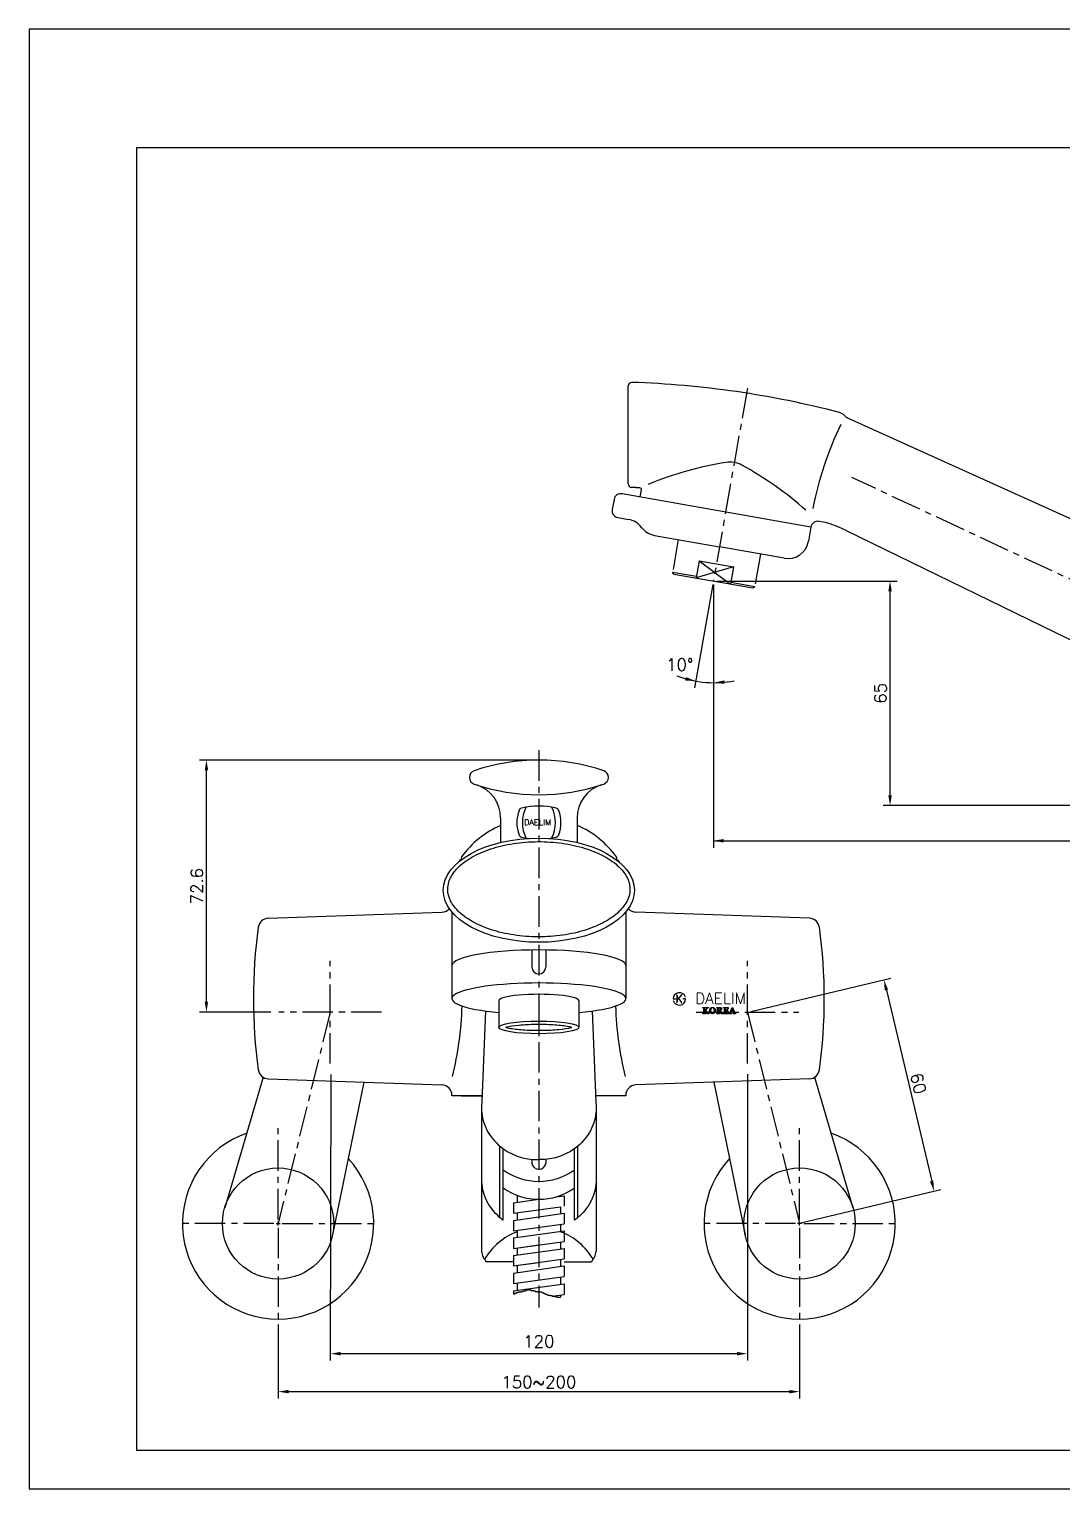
# Model space of a CAD drawing. Extents: x 4297 to 4891, y 1858 to 2278.
# Drawn here: x 4297.2 to 4594.2, y 1857.9 to 2277.9 of the extents above; entities that cross this region are included whole.
import ezdxf
from ezdxf.enums import TextEntityAlignment as Align

# ---------------------------------------------------------------- set-up
doc = ezdxf.new("R2010")
doc.units = 0
doc.header["$LTSCALE"] = 7
doc.header["$MEASUREMENT"] = 0
doc.linetypes.add('CENTER', pattern=[2, 1.25, -0.25, 0.25, -0.25])
doc.layers.get('0').update_dxf_attribs({"color": 2, "linetype": 'CONTINUOUS'})
for name, color, linetype in [('CL', 1, 'CENTER'), ('D', 2, 'CONTINUOUS'), ('DIM', 2, 'CONTINUOUS'), ('DWG', 7, 'CONTINUOUS')]:
    doc.layers.add(name, color=color, linetype=linetype)
doc.styles.add('GHS', font='ROMANS', dxfattribs={"bigfont": 'GHS'})
doc.styles.add('HAN', font='TXT.shx', dxfattribs={"bigfont": 'GHS.shx'})
doc.styles.add('ROMANT', font='romant')

# ---------------------------------------------------------------- blocks, each defined once
blk = doc.blocks.new('BORDER')
for p, q in [((1, 1), (0, 1)), ((0, 1), (0, 0)), ((0, 0), (1, 0))]:
    blk.add_line(p, q)
blk = doc.blocks.new('양식')
at = {"color": 4}
for p, q in [((1219, 386), (1768, 386)), ((1219, 11), (1219, 386)), ((1768, 11), (1219, 11))]:
    blk.add_line(p, q, dxfattribs=at)
at = {"xscale": 594, "yscale": 420, "zscale": 594}
blk.add_blockref('BORDER', (1188, 0), dxfattribs=at)
blk = doc.blocks.new('KS')
at = {"layer": 'DIM'}
for p, q in [((-2.25, 0), (-1.75, 0)), ((-1.75, 0), (-1.25, 0)), ((1.75, 0), (1.25, 0)), ((2.25, 0), (1.75, 0))]:
    blk.add_line(p, q, dxfattribs=at)
for start, end in [(15, 180), (195, 0)]:
    blk.add_arc((0, 0), 2.25, start, end, dxfattribs=at)
at = {"layer": 'DIM', "style": 'HAN'}
blk.add_text('K', height=2.39, dxfattribs=at).set_placement((0, 0), align=Align.MIDDLE)

msp = doc.modelspace()

# ---------------------------------------------------------------- linework, layer by layer
at = {"layer": 'CL'}
for p, q in [((4503.81, 2174.64), (4494.02, 2119.12)), ((4718.37, 2062.86), (4533.83, 2148.91)), ((4383.83, 1980.28), (4383.83, 2009.78)), ((4503.83, 1980.28), (4503.83, 2009.78)), ((4383.83, 1995.03), (4368.83, 1934.24)), ((4398.58, 1995.03), (4369.07, 1995.03)), ((4489.07, 1995.03), (4518.58, 1995.03)), ((4503.83, 1995.03), (4518.83, 1934.24)), ((4368.83, 1935.44), (4368.83, 1962.34)), ((4518.83, 1935.44), (4518.83, 1962.34)), ((4367.63, 1934.24), (4340.73, 1934.24)), ((4368.23, 1934.24), (4369.43, 1934.24)), ((4368.83, 1933.64), (4368.83, 1934.84)), ((4368.83, 1933.04), (4368.83, 1906.14)), ((4370.03, 1934.24), (4396.93, 1934.24)), ((4517.63, 1934.24), (4490.73, 1934.24)), ((4519.43, 1934.24), (4518.23, 1934.24)), ((4518.83, 1933.64), (4518.83, 1934.84)), ((4518.83, 1933.04), (4518.83, 1906.14)), ((4520.03, 1934.24), (4546.93, 1934.24))]:
    msp.add_line(p, q, dxfattribs=at)
at = {"layer": 'DIM'}
for p, q in [((4499.81, 2123.17), (4489.1, 2119.99)), ((4489.96, 2124.91), (4498.94, 2118.25)), ((4493.85, 2118.13), (4488.6, 2088.35)), ((4494.02, 2118.12), (4494.02, 2042.37)), ((4495.02, 2119.12), (4546.84, 2119.12)), ((4544.84, 2057.49), (4544.84, 2116.12)), ((4442.83, 2067.6), (4346.21, 2067.6)), ((4348.21, 1998.03), (4348.21, 2064.6)), ((4757.72, 2054.49), (4542.84, 2054.49)), ((4494.02, 2044.37), (4743.39, 2044.37)), ((4504.8, 1995.26), (4545.04, 2004.79)), ((4543.79, 2001.41), (4556.81, 1946.46)), ((4366.78, 1995.03), (4346.21, 1995.03)), ((4383.96, 1977.14), (4383.83, 1894.79)), ((4503.8, 1977.19), (4503.83, 1894.79)), ((4519.2, 1934.47), (4559.44, 1944)), ((4368.83, 1905.14), (4368.83, 1883.86)), ((4518.83, 1905.14), (4518.83, 1883.86)), ((4386.83, 1896.79), (4500.83, 1896.79)), ((4371.83, 1885.86), (4515.83, 1885.86))]:
    msp.add_line(p, q, dxfattribs=at)
at = {"layer": 'DIM', "color": 2}
for p, q in [((4491, 1996.33), (4491, 1996.42)), ((4491, 1996.42), (4491.75, 1996.42)), ((4491.03, 1996.33), (4491, 1996.33)), ((4491.05, 1996.32), (4491.03, 1996.33)), ((4491.08, 1996.31), (4491.05, 1996.32)), ((4491.11, 1996.3), (4491.08, 1996.31)), ((4491.14, 1996.29), (4491.11, 1996.3)), ((4491.17, 1996.28), (4491.14, 1996.29)), ((4491.19, 1996.27), (4491.17, 1996.28)), ((4491.21, 1996.25), (4491.19, 1996.27)), ((4491.22, 1996.23), (4491.21, 1996.25)), ((4491.23, 1996.21), (4491.22, 1996.23)), ((4491.24, 1996.18), (4491.23, 1996.21)), ((4491.24, 1996.16), (4491.24, 1996.18)), ((4491.24, 1994.86), (4491.24, 1996.16)), ((4491.52, 1996.22), (4491.51, 1996.2)), ((4491.51, 1996.2), (4491.51, 1996.17)), ((4491.51, 1996.17), (4491.51, 1995.55)), ((4491.51, 1995.55), (4491.53, 1995.55)), ((4491.54, 1995.5), (4491.51, 1995.5)), ((4491.51, 1995.5), (4491.51, 1994.87)), ((4491.54, 1996.27), (4491.52, 1996.25)), ((4491.52, 1996.25), (4491.52, 1996.22)), ((4491.53, 1995.55), (4491.61, 1995.61)), ((4491.56, 1996.29), (4491.54, 1996.27)), ((4491.67, 1995.36), (4491.54, 1995.5)), ((4491.58, 1996.3), (4491.56, 1996.29)), ((4491.6, 1996.3), (4491.58, 1996.3)), ((4491.63, 1996.31), (4491.6, 1996.3)), ((4491.61, 1995.61), (4491.68, 1995.68)), ((4491.66, 1996.32), (4491.63, 1996.31)), ((4491.69, 1996.32), (4491.66, 1996.32)), ((4491.79, 1995.21), (4491.67, 1995.36)), ((4491.68, 1995.68), (4491.76, 1995.75)), ((4491.72, 1996.33), (4491.69, 1996.32)), ((4491.75, 1996.33), (4491.72, 1996.33)), ((4491.75, 1996.42), (4491.75, 1996.33)), ((4491.76, 1995.75), (4491.83, 1995.82)), ((4491.88, 1995.72), (4491.79, 1995.63)), ((4491.79, 1995.63), (4491.91, 1995.49)), ((4491.92, 1995.07), (4491.79, 1995.21)), ((4491.83, 1995.82), (4491.9, 1995.89)), ((4491.98, 1995.81), (4491.88, 1995.72)), ((4491.9, 1995.89), (4491.96, 1995.96)), ((4491.91, 1995.49), (4492.02, 1995.36)), ((4492.03, 1994.92), (4491.92, 1995.07)), ((4491.96, 1996.33), (4491.96, 1996.42)), ((4491.96, 1996.42), (4492.64, 1996.42)), ((4491.98, 1996.33), (4491.96, 1996.33)), ((4491.96, 1995.96), (4492.02, 1996.03)), ((4491.99, 1996.33), (4491.98, 1996.33)), ((4492.07, 1995.92), (4491.98, 1995.81)), ((4492.01, 1996.33), (4491.99, 1996.33)), ((4492.03, 1996.32), (4492.01, 1996.33)), ((4492.02, 1996.03), (4492.07, 1996.09)), ((4492.02, 1995.36), (4492.11, 1995.25)), ((4492.05, 1996.32), (4492.03, 1996.32)), ((4492.07, 1996.32), (4492.05, 1996.32)), ((4492.09, 1996.31), (4492.07, 1996.32)), ((4492.07, 1996.09), (4492.11, 1996.14)), ((4492.16, 1996.02), (4492.07, 1995.92)), ((4492.11, 1996.3), (4492.09, 1996.31)), ((4492.13, 1996.3), (4492.11, 1996.3)), ((4492.11, 1996.14), (4492.13, 1996.19)), ((4492.11, 1995.25), (4492.19, 1995.14)), ((4492.14, 1996.29), (4492.13, 1996.3)), ((4492.13, 1996.19), (4492.15, 1996.23)), ((4492.15, 1996.28), (4492.14, 1996.29)), ((4492.15, 1996.26), (4492.15, 1996.28)), ((4492.15, 1996.23), (4492.15, 1996.26)), ((4492.25, 1996.12), (4492.16, 1996.02)), ((4492.19, 1995.14), (4492.28, 1995.03)), ((4492.34, 1996.22), (4492.25, 1996.12)), ((4492.28, 1995.03), (4492.38, 1994.92)), ((4492.37, 1996.24), (4492.34, 1996.22)), ((4492.39, 1996.26), (4492.37, 1996.24)), ((4492.42, 1996.28), (4492.39, 1996.26)), ((4492.45, 1996.29), (4492.42, 1996.28)), ((4492.48, 1996.3), (4492.45, 1996.29)), ((4492.51, 1996.31), (4492.48, 1996.3)), ((4492.53, 1996.31), (4492.51, 1996.31)), ((4492.55, 1996.32), (4492.53, 1996.31)), ((4492.56, 1996.32), (4492.55, 1996.32)), ((4492.57, 1996.32), (4492.56, 1996.32)), ((4492.58, 1996.32), (4492.57, 1996.32)), ((4492.59, 1996.32), (4492.58, 1996.32)), ((4492.6, 1996.33), (4492.59, 1996.32)), ((4492.61, 1996.33), (4492.6, 1996.33)), ((4492.62, 1996.33), (4492.61, 1996.33)), ((4492.63, 1996.33), (4492.62, 1996.33)), ((4492.64, 1996.33), (4492.63, 1996.33)), ((4492.64, 1996.42), (4492.64, 1996.33)), ((4492.64, 1996.33), (4492.64, 1996.33)), ((4492.94, 1995.52), (4492.95, 1995.65)), ((4492.95, 1995.39), (4492.94, 1995.52)), ((4492.95, 1995.65), (4492.97, 1995.78)), ((4492.97, 1995.27), (4492.95, 1995.39)), ((4492.97, 1995.78), (4493.01, 1995.89)), ((4493.01, 1995.16), (4492.97, 1995.27)), ((4493.01, 1995.89), (4493.06, 1995.99)), ((4493.05, 1995.05), (4493.01, 1995.16)), ((4493.11, 1994.96), (4493.05, 1995.05)), ((4493.06, 1995.99), (4493.12, 1996.09)), ((4493.12, 1996.09), (4493.19, 1996.17)), ((4493.19, 1996.17), (4493.27, 1996.25)), ((4493.25, 1995.72), (4493.24, 1995.62)), ((4493.24, 1995.62), (4493.24, 1995.52)), ((4493.24, 1995.52), (4493.24, 1995.4)), ((4493.24, 1995.4), (4493.25, 1995.3)), ((4493.27, 1995.82), (4493.25, 1995.72)), ((4493.25, 1995.3), (4493.27, 1995.2)), ((4493.27, 1996.25), (4493.36, 1996.31)), ((4493.29, 1995.91), (4493.27, 1995.82)), ((4493.27, 1995.2), (4493.29, 1995.11)), ((4493.32, 1995.99), (4493.29, 1995.91)), ((4493.29, 1995.11), (4493.33, 1995.03)), ((4493.36, 1996.07), (4493.32, 1995.99)), ((4493.33, 1995.03), (4493.37, 1994.95)), ((4493.36, 1996.31), (4493.45, 1996.36)), ((4493.4, 1996.14), (4493.36, 1996.07)), ((4493.46, 1996.19), (4493.4, 1996.14)), ((4493.45, 1996.36), (4493.56, 1996.39)), ((4493.52, 1996.24), (4493.46, 1996.19)), ((4493.59, 1996.28), (4493.52, 1996.24)), ((4493.56, 1996.39), (4493.66, 1996.41)), ((4493.68, 1996.3), (4493.59, 1996.28)), ((4493.66, 1996.41), (4493.77, 1996.42)), ((4493.77, 1996.31), (4493.68, 1996.3)), ((4493.77, 1996.42), (4493.88, 1996.41)), ((4493.85, 1996.3), (4493.77, 1996.31)), ((4493.93, 1996.28), (4493.85, 1996.3)), ((4493.88, 1996.41), (4493.99, 1996.39)), ((4494, 1996.25), (4493.93, 1996.28)), ((4493.99, 1996.39), (4494.09, 1996.35)), ((4494.06, 1996.21), (4494, 1996.25)), ((4494.12, 1996.16), (4494.06, 1996.21)), ((4494.09, 1996.35), (4494.19, 1996.31)), ((4494.17, 1996.09), (4494.12, 1996.16)), ((4494.21, 1996.02), (4494.17, 1996.09)), ((4494.17, 1994.96), (4494.21, 1995.03)), ((4494.19, 1996.31), (4494.27, 1996.25)), ((4494.24, 1995.93), (4494.21, 1996.02)), ((4494.21, 1995.03), (4494.25, 1995.12)), ((4494.27, 1995.84), (4494.24, 1995.93)), ((4494.25, 1995.12), (4494.27, 1995.21)), ((4494.27, 1996.25), (4494.35, 1996.17)), ((4494.29, 1995.74), (4494.27, 1995.84)), ((4494.27, 1995.21), (4494.29, 1995.3)), ((4494.3, 1995.63), (4494.29, 1995.74)), ((4494.29, 1995.3), (4494.3, 1995.41)), ((4494.3, 1995.52), (4494.3, 1995.63)), ((4494.3, 1995.41), (4494.3, 1995.52)), ((4494.35, 1996.17), (4494.42, 1996.09)), ((4494.42, 1996.09), (4494.48, 1995.99)), ((4494.48, 1995.04), (4494.42, 1994.94)), ((4494.48, 1995.99), (4494.53, 1995.89)), ((4494.53, 1995.14), (4494.48, 1995.04)), ((4494.53, 1995.89), (4494.57, 1995.77)), ((4494.57, 1995.26), (4494.53, 1995.14)), ((4494.57, 1995.77), (4494.59, 1995.65)), ((4494.59, 1995.38), (4494.57, 1995.26)), ((4494.59, 1995.65), (4494.59, 1995.52)), ((4494.59, 1995.52), (4494.59, 1995.38)), ((4494.99, 1996.42), (4495.82, 1996.42)), ((4494.99, 1996.33), (4494.99, 1996.42)), ((4495.01, 1996.33), (4494.99, 1996.33)), ((4495.04, 1996.32), (4495.01, 1996.33)), ((4495.07, 1996.32), (4495.04, 1996.32)), ((4495.1, 1996.31), (4495.07, 1996.32)), ((4495.13, 1996.3), (4495.1, 1996.31)), ((4495.15, 1996.3), (4495.13, 1996.3)), ((4495.18, 1996.28), (4495.15, 1996.3)), ((4495.2, 1996.26), (4495.18, 1996.28)), ((4495.21, 1996.24), (4495.2, 1996.26)), ((4495.22, 1996.22), (4495.21, 1996.24)), ((4495.23, 1996.19), (4495.22, 1996.22)), ((4495.23, 1996.16), (4495.23, 1996.19)), ((4495.23, 1994.86), (4495.23, 1996.16)), ((4495.5, 1996.32), (4495.5, 1995.54)), ((4495.71, 1996.32), (4495.5, 1996.32)), ((4495.5, 1995.54), (4495.66, 1995.54)), ((4495.5, 1995.43), (4495.5, 1994.86)), ((4495.68, 1995.43), (4495.5, 1995.43)), ((4495.66, 1995.54), (4495.77, 1995.56)), ((4495.78, 1995.3), (4495.68, 1995.43)), ((4495.82, 1996.3), (4495.71, 1996.32)), ((4495.77, 1995.56), (4495.87, 1995.59)), ((4495.87, 1995.18), (4495.78, 1995.3)), ((4495.82, 1996.42), (4495.89, 1996.42)), ((4495.91, 1996.27), (4495.82, 1996.3)), ((4495.87, 1995.59), (4495.95, 1995.66)), ((4495.96, 1995.05), (4495.87, 1995.18)), ((4495.89, 1996.42), (4495.96, 1996.41)), ((4495.98, 1996.22), (4495.91, 1996.27)), ((4495.95, 1995.66), (4496.02, 1995.74)), ((4496.01, 1995.52), (4495.95, 1995.5)), ((4495.95, 1995.5), (4496.03, 1995.39)), ((4495.96, 1996.41), (4496.03, 1996.39)), ((4496.05, 1994.92), (4495.96, 1995.05)), ((4496.03, 1996.15), (4495.98, 1996.22)), ((4496.07, 1995.55), (4496.01, 1995.52)), ((4496.02, 1995.74), (4496.06, 1995.84)), ((4496.03, 1996.39), (4496.1, 1996.38)), ((4496.06, 1996.06), (4496.03, 1996.15)), ((4496.03, 1995.39), (4496.1, 1995.29)), ((4496.07, 1995.96), (4496.06, 1996.06)), ((4496.06, 1995.84), (4496.07, 1995.96)), ((4496.12, 1995.57), (4496.07, 1995.55)), ((4496.1, 1996.38), (4496.16, 1996.35)), ((4496.1, 1995.29), (4496.17, 1995.21)), ((4496.17, 1995.6), (4496.12, 1995.57)), ((4496.16, 1996.35), (4496.21, 1996.32)), ((4496.22, 1995.63), (4496.17, 1995.6)), ((4496.17, 1995.21), (4496.23, 1995.12)), ((4496.21, 1996.32), (4496.26, 1996.28)), ((4496.26, 1995.67), (4496.22, 1995.63)), ((4496.23, 1995.12), (4496.3, 1995.02)), ((4496.26, 1996.28), (4496.3, 1996.24)), ((4496.3, 1995.71), (4496.26, 1995.67)), ((4496.3, 1996.24), (4496.34, 1996.19)), ((4496.33, 1995.75), (4496.3, 1995.71)), ((4496.3, 1995.02), (4496.38, 1994.92)), ((4496.35, 1995.81), (4496.33, 1995.75)), ((4496.34, 1996.19), (4496.36, 1996.13)), ((4496.37, 1995.86), (4496.35, 1995.81)), ((4496.36, 1996.13), (4496.38, 1996.06)), ((4496.38, 1995.92), (4496.37, 1995.86)), ((4496.38, 1996.06), (4496.39, 1995.99)), ((4496.39, 1995.99), (4496.38, 1995.92)), ((4496.92, 1996.42), (4498.31, 1996.42)), ((4496.92, 1996.33), (4496.92, 1996.42)), ((4496.94, 1996.33), (4496.92, 1996.33)), ((4496.97, 1996.32), (4496.94, 1996.33)), ((4497.01, 1996.31), (4496.97, 1996.32)), ((4497.05, 1996.3), (4497.01, 1996.31)), ((4497.08, 1996.29), (4497.05, 1996.3)), ((4497.1, 1996.28), (4497.08, 1996.29)), ((4497.13, 1996.27), (4497.1, 1996.28)), ((4497.15, 1996.25), (4497.13, 1996.27)), ((4497.16, 1996.23), (4497.15, 1996.25)), ((4497.17, 1996.21), (4497.16, 1996.23)), ((4497.17, 1996.18), (4497.17, 1996.21)), ((4497.18, 1996.16), (4497.17, 1996.18)), ((4497.18, 1994.86), (4497.18, 1996.16)), ((4497.73, 1996.32), (4497.45, 1996.32)), ((4497.45, 1996.32), (4497.45, 1995.6)), ((4497.45, 1995.6), (4497.65, 1995.6)), ((4497.45, 1995.5), (4497.45, 1994.96)), ((4497.65, 1995.5), (4497.45, 1995.5)), ((4497.65, 1995.6), (4497.71, 1995.6)), ((4497.7, 1995.5), (4497.65, 1995.5)), ((4497.74, 1995.49), (4497.7, 1995.5)), ((4497.71, 1995.6), (4497.76, 1995.61)), ((4497.77, 1996.32), (4497.73, 1996.32)), ((4497.78, 1995.48), (4497.74, 1995.49)), ((4497.76, 1995.61), (4497.79, 1995.62)), ((4497.81, 1996.32), (4497.77, 1996.32)), ((4497.81, 1995.47), (4497.78, 1995.48)), ((4497.79, 1995.62), (4497.82, 1995.64)), ((4497.85, 1996.32), (4497.81, 1996.32)), ((4497.84, 1995.45), (4497.81, 1995.47)), ((4497.82, 1995.64), (4497.85, 1995.66)), ((4497.87, 1995.42), (4497.84, 1995.45)), ((4497.89, 1996.31), (4497.85, 1996.32)), ((4497.85, 1995.66), (4497.87, 1995.68)), ((4497.87, 1995.68), (4497.89, 1995.71)), ((4497.89, 1995.4), (4497.87, 1995.42)), ((4497.92, 1996.31), (4497.89, 1996.31)), ((4497.89, 1995.71), (4497.9, 1995.74)), ((4497.9, 1995.36), (4497.89, 1995.4)), ((4497.9, 1995.74), (4497.92, 1995.78)), ((4497.92, 1995.32), (4497.9, 1995.36)), ((4497.95, 1996.31), (4497.92, 1996.31)), ((4497.92, 1995.78), (4497.93, 1995.82)), ((4497.93, 1995.28), (4497.92, 1995.32)), ((4497.93, 1995.82), (4497.94, 1995.86)), ((4497.94, 1995.23), (4497.93, 1995.28)), ((4497.94, 1995.86), (4497.94, 1995.9)), ((4497.94, 1995.9), (4498.04, 1995.9)), ((4497.94, 1995.19), (4497.94, 1995.23)), ((4498.04, 1995.19), (4497.94, 1995.19)), ((4498, 1996.29), (4497.95, 1996.31)), ((4498.05, 1996.25), (4498, 1996.29)), ((4498.04, 1995.9), (4498.04, 1995.19)), ((4498.11, 1996.19), (4498.05, 1996.25)), ((4498.16, 1996.12), (4498.11, 1996.19)), ((4498.19, 1996.05), (4498.16, 1996.12)), ((4498.22, 1995.98), (4498.19, 1996.05)), ((4498.31, 1995.98), (4498.22, 1995.98)), ((4498.27, 1994.97), (4498.31, 1995.04)), ((4498.31, 1996.42), (4498.31, 1995.98)), ((4498.31, 1995.04), (4498.34, 1995.1)), ((4498.34, 1995.1), (4498.36, 1995.15)), ((4498.36, 1995.15), (4498.45, 1995.15)), ((4498.45, 1995.15), (4498.41, 1994.62)), ((4498.88, 1994.93), (4498.97, 1995.16)), ((4498.97, 1995.16), (4499.07, 1995.41)), ((4499.05, 1995.04), (4499.04, 1995)), ((4499.06, 1995.08), (4499.05, 1995.04)), ((4499.08, 1995.13), (4499.06, 1995.08)), ((4499.07, 1995.41), (4499.17, 1995.68)), ((4499.1, 1995.18), (4499.08, 1995.13)), ((4499.12, 1995.23), (4499.1, 1995.18)), ((4499.74, 1995.23), (4499.12, 1995.23)), ((4499.43, 1996.03), (4499.17, 1995.34)), ((4499.17, 1995.68), (4499.28, 1995.94)), ((4499.17, 1995.34), (4499.7, 1995.34)), ((4499.28, 1995.94), (4499.37, 1996.19)), ((4499.37, 1996.19), (4499.46, 1996.42)), ((4499.7, 1995.34), (4499.43, 1996.03)), ((4499.46, 1996.42), (4499.56, 1996.42)), ((4499.56, 1996.42), (4500.15, 1994.89)), ((4499.89, 1994.83), (4499.74, 1995.23)), ((4491, 1994.62), (4491, 1994.71)), ((4491, 1994.71), (4491.02, 1994.71)), ((4491.75, 1994.62), (4491, 1994.62)), ((4491.02, 1994.71), (4491.05, 1994.71)), ((4491.05, 1994.71), (4491.09, 1994.72)), ((4491.09, 1994.72), (4491.12, 1994.72)), ((4491.12, 1994.72), (4491.15, 1994.72)), ((4491.15, 1994.72), (4491.17, 1994.73)), ((4491.17, 1994.73), (4491.19, 1994.74)), ((4491.19, 1994.74), (4491.21, 1994.76)), ((4491.21, 1994.76), (4491.22, 1994.78)), ((4491.22, 1994.78), (4491.23, 1994.8)), ((4491.23, 1994.8), (4491.24, 1994.83)), ((4491.24, 1994.83), (4491.24, 1994.86)), ((4491.51, 1994.87), (4491.51, 1994.84)), ((4491.51, 1994.84), (4491.52, 1994.82)), ((4491.52, 1994.82), (4491.52, 1994.8)), ((4491.52, 1994.8), (4491.54, 1994.78)), ((4491.54, 1994.78), (4491.56, 1994.76)), ((4491.56, 1994.76), (4491.58, 1994.74)), ((4491.58, 1994.74), (4491.6, 1994.74)), ((4491.6, 1994.74), (4491.62, 1994.73)), ((4491.62, 1994.73), (4491.66, 1994.72)), ((4491.66, 1994.72), (4491.69, 1994.72)), ((4491.69, 1994.72), (4491.72, 1994.71)), ((4491.72, 1994.71), (4491.75, 1994.71)), ((4491.75, 1994.71), (4491.75, 1994.62)), ((4492.14, 1994.77), (4492.03, 1994.92)), ((4492.24, 1994.62), (4492.14, 1994.77)), ((4492.74, 1994.62), (4492.24, 1994.62)), ((4492.38, 1994.92), (4492.41, 1994.87)), ((4492.41, 1994.87), (4492.45, 1994.84)), ((4492.45, 1994.84), (4492.49, 1994.81)), ((4492.49, 1994.81), (4492.52, 1994.78)), ((4492.52, 1994.78), (4492.55, 1994.76)), ((4492.55, 1994.76), (4492.58, 1994.74)), ((4492.58, 1994.74), (4492.6, 1994.73)), ((4492.6, 1994.73), (4492.63, 1994.73)), ((4492.63, 1994.73), (4492.66, 1994.72)), ((4492.66, 1994.72), (4492.69, 1994.71)), ((4492.69, 1994.71), (4492.72, 1994.71)), ((4492.72, 1994.71), (4492.74, 1994.71)), ((4492.74, 1994.71), (4492.74, 1994.62)), ((4493.18, 1994.87), (4493.11, 1994.96)), ((4493.25, 1994.8), (4493.18, 1994.87)), ((4493.34, 1994.74), (4493.25, 1994.8)), ((4493.44, 1994.69), (4493.34, 1994.74)), ((4493.37, 1994.95), (4493.41, 1994.89)), ((4493.41, 1994.89), (4493.47, 1994.83)), ((4493.54, 1994.65), (4493.44, 1994.69)), ((4493.47, 1994.83), (4493.53, 1994.79)), ((4493.53, 1994.79), (4493.6, 1994.75)), ((4493.65, 1994.63), (4493.54, 1994.65)), ((4493.6, 1994.75), (4493.68, 1994.73)), ((4493.77, 1994.62), (4493.65, 1994.63)), ((4493.68, 1994.73), (4493.77, 1994.73)), ((4493.77, 1994.73), (4493.85, 1994.73)), ((4493.88, 1994.63), (4493.77, 1994.62)), ((4493.85, 1994.73), (4493.93, 1994.75)), ((4493.98, 1994.65), (4493.88, 1994.63)), ((4493.93, 1994.75), (4494, 1994.79)), ((4494.09, 1994.68), (4493.98, 1994.65)), ((4494, 1994.79), (4494.07, 1994.83)), ((4494.07, 1994.83), (4494.12, 1994.89)), ((4494.18, 1994.73), (4494.09, 1994.68)), ((4494.12, 1994.89), (4494.17, 1994.96)), ((4494.27, 1994.79), (4494.18, 1994.73)), ((4494.35, 1994.86), (4494.27, 1994.79)), ((4494.42, 1994.94), (4494.35, 1994.86)), ((4494.99, 1994.62), (4494.99, 1994.71)), ((4494.99, 1994.71), (4495.01, 1994.71)), ((4495.75, 1994.62), (4494.99, 1994.62)), ((4495.01, 1994.71), (4495.04, 1994.71)), ((4495.04, 1994.71), (4495.07, 1994.72)), ((4495.07, 1994.72), (4495.11, 1994.72)), ((4495.11, 1994.72), (4495.14, 1994.73)), ((4495.14, 1994.73), (4495.15, 1994.73)), ((4495.15, 1994.73), (4495.18, 1994.75)), ((4495.18, 1994.75), (4495.2, 1994.76)), ((4495.2, 1994.76), (4495.21, 1994.78)), ((4495.21, 1994.78), (4495.22, 1994.8)), ((4495.22, 1994.83), (4495.23, 1994.86)), ((4495.22, 1994.8), (4495.22, 1994.83)), ((4495.5, 1994.86), (4495.5, 1994.83)), ((4495.5, 1994.83), (4495.5, 1994.81)), ((4495.5, 1994.81), (4495.51, 1994.78)), ((4495.51, 1994.78), (4495.52, 1994.76)), ((4495.52, 1994.76), (4495.54, 1994.75)), ((4495.54, 1994.75), (4495.57, 1994.73)), ((4495.57, 1994.73), (4495.59, 1994.73)), ((4495.59, 1994.73), (4495.62, 1994.72)), ((4495.62, 1994.72), (4495.65, 1994.72)), ((4495.65, 1994.72), (4495.69, 1994.71)), ((4495.69, 1994.71), (4495.72, 1994.71)), ((4495.72, 1994.71), (4495.75, 1994.71)), ((4495.75, 1994.71), (4495.75, 1994.62)), ((4496.15, 1994.78), (4496.05, 1994.92)), ((4496.25, 1994.62), (4496.15, 1994.78)), ((4496.74, 1994.62), (4496.25, 1994.62)), ((4496.38, 1994.92), (4496.42, 1994.87)), ((4496.42, 1994.87), (4496.45, 1994.83)), ((4496.45, 1994.83), (4496.48, 1994.8)), ((4496.48, 1994.8), (4496.51, 1994.78)), ((4496.51, 1994.78), (4496.54, 1994.76)), ((4496.54, 1994.76), (4496.57, 1994.74)), ((4496.57, 1994.74), (4496.6, 1994.73)), ((4496.6, 1994.73), (4496.63, 1994.73)), ((4496.63, 1994.73), (4496.66, 1994.72)), ((4496.66, 1994.72), (4496.69, 1994.71)), ((4496.69, 1994.71), (4496.72, 1994.71)), ((4496.72, 1994.71), (4496.74, 1994.71)), ((4496.74, 1994.71), (4496.74, 1994.62)), ((4496.92, 1994.71), (4496.95, 1994.71)), ((4496.92, 1994.62), (4496.92, 1994.71)), ((4498.41, 1994.62), (4496.92, 1994.62)), ((4496.95, 1994.71), (4496.98, 1994.71)), ((4496.98, 1994.71), (4497.02, 1994.72)), ((4497.02, 1994.72), (4497.06, 1994.72)), ((4497.06, 1994.72), (4497.09, 1994.73)), ((4497.09, 1994.73), (4497.1, 1994.74)), ((4497.1, 1994.74), (4497.13, 1994.75)), ((4497.13, 1994.75), (4497.15, 1994.77)), ((4497.15, 1994.77), (4497.16, 1994.79)), ((4497.16, 1994.79), (4497.17, 1994.81)), ((4497.17, 1994.83), (4497.18, 1994.86)), ((4497.17, 1994.81), (4497.17, 1994.83)), ((4497.45, 1994.96), (4497.45, 1994.91)), ((4497.45, 1994.91), (4497.45, 1994.87)), ((4497.45, 1994.87), (4497.46, 1994.83)), ((4497.46, 1994.83), (4497.47, 1994.8)), ((4497.47, 1994.8), (4497.48, 1994.78)), ((4497.48, 1994.78), (4497.5, 1994.76)), ((4497.5, 1994.76), (4497.53, 1994.75)), ((4497.53, 1994.75), (4497.56, 1994.74)), ((4497.56, 1994.74), (4497.59, 1994.73)), ((4497.59, 1994.73), (4497.63, 1994.73)), ((4497.63, 1994.73), (4497.69, 1994.72)), ((4497.69, 1994.72), (4497.75, 1994.72)), ((4497.75, 1994.72), (4497.78, 1994.72)), ((4497.78, 1994.72), (4497.82, 1994.72)), ((4497.82, 1994.72), (4497.86, 1994.72)), ((4497.86, 1994.72), (4497.91, 1994.72)), ((4497.91, 1994.72), (4497.95, 1994.72)), ((4497.95, 1994.72), (4497.98, 1994.73)), ((4497.98, 1994.73), (4498.01, 1994.73)), ((4498.01, 1994.73), (4498.05, 1994.74)), ((4498.05, 1994.74), (4498.08, 1994.75)), ((4498.08, 1994.75), (4498.11, 1994.76)), ((4498.11, 1994.76), (4498.13, 1994.77)), ((4498.13, 1994.77), (4498.15, 1994.78)), ((4498.15, 1994.78), (4498.19, 1994.83)), ((4498.19, 1994.83), (4498.23, 1994.89)), ((4498.23, 1994.89), (4498.27, 1994.97)), ((4498.59, 1994.71), (4498.61, 1994.71)), ((4498.59, 1994.62), (4498.59, 1994.71)), ((4499.25, 1994.62), (4498.59, 1994.62)), ((4498.61, 1994.71), (4498.64, 1994.71)), ((4498.64, 1994.71), (4498.67, 1994.72)), ((4498.67, 1994.72), (4498.7, 1994.73)), ((4498.7, 1994.73), (4498.72, 1994.74)), ((4498.72, 1994.74), (4498.75, 1994.75)), ((4498.75, 1994.75), (4498.78, 1994.78)), ((4498.78, 1994.78), (4498.8, 1994.8)), ((4498.8, 1994.8), (4498.82, 1994.82)), ((4498.82, 1994.82), (4498.84, 1994.85)), ((4498.84, 1994.85), (4498.86, 1994.89)), ((4498.86, 1994.89), (4498.88, 1994.93)), ((4499.01, 1994.9), (4499, 1994.87)), ((4499, 1994.87), (4499, 1994.85)), ((4499, 1994.85), (4499, 1994.83)), ((4499, 1994.83), (4499, 1994.82)), ((4499, 1994.82), (4499.01, 1994.79)), ((4499.02, 1994.93), (4499.01, 1994.9)), ((4499.01, 1994.79), (4499.03, 1994.76)), ((4499.03, 1994.96), (4499.02, 1994.93)), ((4499.04, 1995), (4499.03, 1994.96)), ((4499.03, 1994.76), (4499.08, 1994.74)), ((4499.08, 1994.74), (4499.13, 1994.72)), ((4499.13, 1994.72), (4499.19, 1994.71)), ((4499.19, 1994.71), (4499.25, 1994.71)), ((4499.25, 1994.71), (4499.25, 1994.62)), ((4499.68, 1994.71), (4499.74, 1994.71)), ((4499.68, 1994.62), (4499.68, 1994.71)), ((4500.41, 1994.62), (4499.68, 1994.62)), ((4499.74, 1994.71), (4499.79, 1994.72)), ((4499.79, 1994.72), (4499.84, 1994.73)), ((4499.84, 1994.73), (4499.87, 1994.75)), ((4499.87, 1994.75), (4499.89, 1994.76)), ((4499.9, 1994.82), (4499.89, 1994.83)), ((4499.89, 1994.83), (4499.89, 1994.83)), ((4499.89, 1994.76), (4499.9, 1994.78)), ((4499.9, 1994.81), (4499.9, 1994.82)), ((4499.9, 1994.8), (4499.9, 1994.81)), ((4499.9, 1994.79), (4499.9, 1994.8)), ((4499.9, 1994.78), (4499.9, 1994.79)), ((4500.15, 1994.89), (4500.17, 1994.86)), ((4500.17, 1994.86), (4500.18, 1994.83)), ((4500.18, 1994.83), (4500.2, 1994.81)), ((4500.2, 1994.81), (4500.21, 1994.79)), ((4500.21, 1994.79), (4500.24, 1994.77)), ((4500.24, 1994.77), (4500.26, 1994.75)), ((4500.26, 1994.75), (4500.28, 1994.74)), ((4500.28, 1994.74), (4500.31, 1994.73)), ((4500.31, 1994.73), (4500.34, 1994.72)), ((4500.34, 1994.72), (4500.37, 1994.71)), ((4500.37, 1994.71), (4500.39, 1994.71)), ((4500.39, 1994.71), (4500.41, 1994.71)), ((4500.41, 1994.71), (4500.41, 1994.62))]:
    msp.add_line(p, q, dxfattribs=at)
at = {"layer": 'DIM'}
for start, end in [(249.3513, 265.6867), (265.6867, 281.1387)]:
    msp.add_arc((4494.19, 2120.1), 30.24, start, end, dxfattribs=at)
for points in [[(4544.34, 2116.12), (4545.34, 2116.12), (4544.84, 2119.12)], [(4486.13, 2091.47), (4485.91, 2090.5), (4488.94, 2090.32)], [(4497.22, 2089.52), (4497.16, 2090.52), (4494.19, 2089.86)], [(4347.71, 2064.6), (4348.71, 2064.6), (4348.21, 2067.6)], [(4544.34, 2057.49), (4545.34, 2057.49), (4544.84, 2054.49)], [(4497.02, 2044.87), (4497.02, 2043.87), (4494.02, 2044.37)], [(4544.28, 2001.53), (4543.3, 2001.3), (4543.1, 2004.33)], [(4347.71, 1998.03), (4348.71, 1998.03), (4348.21, 1995.03)], [(4557.29, 1946.57), (4556.32, 1946.34), (4557.5, 1943.54)], [(4386.83, 1897.29), (4386.83, 1896.29), (4383.83, 1896.79)], [(4500.83, 1897.29), (4500.83, 1896.29), (4503.83, 1896.79)], [(4371.83, 1886.36), (4371.83, 1885.36), (4368.83, 1885.86)], [(4515.83, 1886.36), (4515.83, 1885.36), (4518.83, 1885.86)]]:
    msp.add_solid(points, dxfattribs=at)
at = {"layer": 'DWG'}
for p, q in [((4469.54, 2147.06), (4469.54, 2175.25)), ((4532.76, 2165.98), (4647.35, 2114.17)), ((4465.44, 2142.6), (4464.92, 2139.65)), ((4522.09, 2134.64), (4467.76, 2144.22)), ((4466.1, 2137.46), (4469.6, 2136.84)), ((4522.09, 2134.64), (4521.37, 2130.54)), ((4526.25, 2135.94), (4524.41, 2136.27)), ((4532.22, 2133.64), (4633.42, 2084.29)), ((4477.1, 2132.26), (4495.76, 2128.97)), ((4514.42, 2125.67), (4495.76, 2128.97)), ((4482.29, 2121.69), (4489.18, 2120.48)), ((4482.69, 2121.11), (4482.29, 2121.69)), ((4482.69, 2121.11), (4505.35, 2117.12)), ((4489.96, 2124.91), (4499.81, 2123.17)), ((4499.03, 2118.74), (4505.92, 2117.53)), ((4505.35, 2117.12), (4505.92, 2117.53)), ((4432.83, 2050.95), (4432.83, 2043.9)), ((4454.83, 2050.95), (4454.83, 2043.9)), ((4441.83, 2012.96), (4441.83, 2008.04)), ((4445.83, 2012.96), (4445.83, 2008.04)), ((4428.48, 1995.4), (4427.46, 1969.36)), ((4459.17, 1995.4), (4460.2, 1969.36)), ((4393.52, 1974.9), (4384.5, 1931.02)), ((4494.14, 1974.9), (4503.15, 1931.02)), ((4427.33, 1967.48), (4427.33, 1946.93)), ((4460.33, 1967.48), (4460.33, 1946.93)), ((4432.58, 1935.99), (4432.58, 1956.54)), ((4433.58, 1935.21), (4433.58, 1955.76)), ((4454.08, 1935.21), (4454.08, 1955.76)), ((4455.08, 1935.99), (4455.08, 1956.54)), ((4441.83, 1952.69), (4441.83, 1951.64)), ((4445.83, 1952.69), (4445.83, 1951.64)), ((4427.33, 1946.93), (4427.33, 1926.27)), ((4460.33, 1946.93), (4460.33, 1926.27)), ((4436.58, 1940.2), (4443.83, 1941.22)), ((4437.58, 1942.37), (4437.58, 1940.34)), ((4448.65, 1941.9), (4451.08, 1942.24)), ((4450.08, 1942.37), (4450.08, 1942.1)), ((4451.08, 1942.24), (4451.08, 1939.21)), ((4436.58, 1940.2), (4436.58, 1937.17)), ((4436.58, 1937.17), (4450.08, 1939.07)), ((4436.58, 1935.15), (4451.08, 1937.19)), ((4437.58, 1937.31), (4437.58, 1935.29)), ((4450.08, 1939.07), (4450.08, 1937.05)), ((4451.08, 1937.19), (4451.08, 1934.16)), ((4436.58, 1935.15), (4436.58, 1932.12)), ((4436.58, 1932.12), (4451.08, 1934.16)), ((4436.58, 1930.1), (4451.08, 1932.14)), ((4437.58, 1932.26), (4437.58, 1930.24)), ((4450.08, 1934.02), (4450.08, 1932)), ((4451.08, 1932.14), (4451.08, 1929.11)), ((4436.58, 1930.1), (4436.58, 1927.07)), ((4436.58, 1927.07), (4451.08, 1929.11)), ((4436.58, 1927.07), (4443.83, 1928.09)), ((4450.08, 1928.97), (4450.08, 1926.95)), ((4436.58, 1925.05), (4451.08, 1927.09)), ((4436.58, 1925.05), (4436.58, 1922.02)), ((4436.58, 1922.02), (4451.08, 1924.06)), ((4437.58, 1927.21), (4437.58, 1925.19)), ((4450.08, 1923.92), (4450.08, 1921.9)), ((4451.08, 1927.09), (4451.08, 1924.06)), ((4436.58, 1923.19), (4428.83, 1923.19)), ((4436.58, 1922.02), (4443.83, 1923.04)), ((4436.58, 1920), (4451.08, 1922.04)), ((4436.58, 1920), (4436.58, 1916.97)), ((4437.58, 1922.16), (4437.58, 1920.14)), ((4451.08, 1923.19), (4458.83, 1923.19)), ((4451.08, 1922.04), (4451.08, 1919.01)), ((4436.58, 1916.97), (4451.08, 1919.01)), ((4436.58, 1914.85), (4451.08, 1916.88)), ((4437.58, 1917.12), (4437.58, 1914.99)), ((4450.08, 1918.87), (4450.08, 1916.74)), ((4451.08, 1916.88), (4451.08, 1913.85)), ((4436.58, 1914.85), (4436.58, 1914.03)), ((4447.64, 1913.37), (4451.08, 1913.85)), ((4450.08, 1913.71), (4450.08, 1913.08))]:
    msp.add_line(p, q, dxfattribs=at)
at = {"layer": 'DWG', "color": 7}
msp.add_line((4472.95, 2143.31), (4473.31, 2145.36), dxfattribs=at)
at = {"layer": 'DWG', "linetype": 'CENTER'}
for p, q in [((4483.94, 2131.05), (4482.29, 2121.69)), ((4507.57, 2126.88), (4505.92, 2117.53))]:
    msp.add_line(p, q, dxfattribs=at)
at = {"layer": 'DWG', "linetype": 'Continuous'}
for p, q in [((4489.96, 2124.91), (4489.1, 2119.99)), ((4499.81, 2123.17), (4498.94, 2118.25)), ((4365.99, 2022.06), (4415.93, 2023.81)), ((4418.83, 2023.9), (4418.83, 1998.95)), ((4468.83, 2023.9), (4468.83, 1998.95)), ((4521.66, 2022.06), (4471.72, 2023.81)), ((4432.33, 1998.36), (4432.33, 1990.67)), ((4455.33, 1998.36), (4455.33, 1990.67)), ((4364.52, 1976.31), (4353.48, 1938.75)), ((4365.99, 1975.86), (4415.93, 1974.12)), ((4521.66, 1975.86), (4471.72, 1974.12)), ((4523.13, 1976.31), (4534.18, 1938.75)), ((4427.33, 1970.96), (4418.82, 1970.96)), ((4418.83, 1971.12), (4418.83, 1970.96)), ((4421.46, 1970.96), (4427.33, 1970.96)), ((4468.83, 1970.96), (4460.33, 1970.96)), ((4466.19, 1970.96), (4460.33, 1970.96)), ((4468.83, 1970.96), (4460.33, 1970.96)), ((4468.83, 1971.12), (4468.83, 1970.96))]:
    msp.add_line(p, q, dxfattribs=at)
at = {"layer": 'DWG', "color": 2, "linetype": 'CENTER'}
msp.add_line((4443.83, 2070.4), (4443.83, 1910.05), dxfattribs=at)
at = {"layer": 'DWG', "color": 2}
for p, q in [((4443.83, 1992.5), (4443.83, 1988.83)), ((4427.33, 1970.96), (4427.52, 1970.96)), ((4427.33, 1970.96), (4427.52, 1970.96)), ((4460.13, 1970.96), (4460.33, 1970.96)), ((4460.13, 1970.96), (4460.33, 1970.96)), ((4436.58, 1914.03), (4437.03, 1914.03)), ((4437.03, 1914.03), (4437.03, 1914.16)), ((4437.03, 1914.16), (4437.17, 1914.16)), ((4437.17, 1914.16), (4437.17, 1914.3)), ((4437.17, 1914.3), (4437.58, 1914.3)), ((4437.58, 1914.3), (4437.58, 1914.44)), ((4437.58, 1914.44), (4437.85, 1914.44)), ((4437.85, 1914.44), (4437.85, 1914.57)), ((4437.85, 1914.57), (4438.8, 1914.57)), ((4438.8, 1914.57), (4438.8, 1914.71)), ((4438.8, 1914.71), (4439.34, 1914.71)), ((4439.34, 1914.71), (4439.34, 1914.84)), ((4439.34, 1914.84), (4439.89, 1914.84)), ((4439.89, 1914.84), (4439.89, 1914.98)), ((4439.89, 1914.98), (4440.3, 1914.98)), ((4440.3, 1914.98), (4440.3, 1915.12)), ((4440.3, 1915.12), (4441.52, 1915.12)), ((4441.52, 1915.12), (4441.52, 1914.98)), ((4441.52, 1914.98), (4442.33, 1914.98)), ((4442.33, 1914.98), (4442.33, 1914.84)), ((4442.33, 1914.84), (4442.74, 1914.84)), ((4442.74, 1914.84), (4442.74, 1914.71)), ((4442.74, 1914.71), (4443.56, 1914.71)), ((4443.56, 1914.71), (4443.56, 1914.57)), ((4443.56, 1914.57), (4444.65, 1914.57)), ((4444.65, 1914.57), (4444.65, 1914.44)), ((4444.65, 1914.44), (4444.92, 1914.44)), ((4444.92, 1914.44), (4444.92, 1914.3)), ((4444.92, 1914.3), (4445.19, 1914.3)), ((4445.19, 1914.3), (4445.19, 1914.16)), ((4445.19, 1914.16), (4445.46, 1914.16)), ((4445.46, 1914.16), (4445.46, 1914.03)), ((4445.46, 1914.03), (4445.87, 1914.03)), ((4445.87, 1914.03), (4445.87, 1913.89)), ((4445.87, 1913.89), (4446.14, 1913.89)), ((4446.14, 1913.89), (4446.14, 1913.76)), ((4446.14, 1913.76), (4446.41, 1913.76)), ((4446.41, 1913.76), (4446.41, 1913.62)), ((4446.41, 1913.62), (4447.09, 1913.62)), ((4447.09, 1913.62), (4447.09, 1913.49)), ((4447.09, 1913.49), (4447.64, 1913.49)), ((4447.64, 1913.49), (4447.64, 1913.35)), ((4447.64, 1913.35), (4448.45, 1913.35)), ((4448.45, 1913.35), (4448.45, 1913.21)), ((4448.45, 1913.21), (4449, 1913.21)), ((4449, 1913.21), (4449, 1913.08)), ((4449, 1913.08), (4450.08, 1913.08))]:
    msp.add_line(p, q, dxfattribs=at)
at = {"layer": 'DWG'}
for points in [[(4427.46, 1969.36, 0.034663), (4427.33, 1967.48, 0.107584), (4428.56, 1961.83, 0.101804), (4432.16, 1956.9, 0.195448), (4443.83, 1952.64, 0.090023)], [(4460.2, 1969.36, -0.034663), (4460.33, 1967.48, -0.107584), (4459.1, 1961.83, -0.101804), (4455.49, 1956.9, -0.195448), (4443.83, 1952.64, -0.090023)], [(4427.33, 1946.93, 0.107584), (4428.56, 1941.28, 0.101804), (4432.16, 1936.36, 0.027667), (4433.58, 1935.21, 0.090023)], [(4460.33, 1946.93, -0.107584), (4459.1, 1941.28, -0.101804), (4455.49, 1936.36, -0.027667), (4454.08, 1935.21, -0.090023)]]:
    msp.add_lwpolyline(points, format="xyb", dxfattribs=at)
for centre in [(4368.83, 1934.24), (4518.83, 1934.24)]:
    msp.add_circle(centre, 16, dxfattribs=at)
for centre, radius, start, end in [((4470.54, 2175.25), 1, 89.1636, 180), ((4529.54, 2164.69), 3, 42.2191, 75.3433), ((4620.7, 2120.59), 100, 154.1733, 168.8143), ((4533.98, 2168.72), 3, 222.2191, 246), ((4513.41, 2054.47), 100, 99.0107, 112.406), ((4498.84, 2146.33), 7, 61.3224, 99.0107), ((4454.21, 2064.73), 100, 48.361, 61.3224), ((4470.54, 2147.06), 1, 180, 266.4516), ((4467.41, 2142.25), 2, 80, 170), ((4466.89, 2139.3), 2, 170, 246.8578), ((4468.56, 2130.94), 6, 37.0434, 80), ((4478.14, 2138.16), 6, 217.0434, 260), ((4524.06, 2134.3), 2, 80, 170), ((4525.38, 2131.02), 5, 72.2138, 80), ((4514.69, 2097.69), 40, 64, 72.2138), ((4515.46, 2131.58), 6, 260, 350), ((4443.83, 2010.1), 57.5, 71.0754, 108.9246), ((4425.83, 2062.6), 2, 108.9246, 251.0754), ((4461.83, 2062.6), 2, 288.9246, 71.0754), ((4443.83, 2115.1), 57.5, 251.0754, 288.9246), ((4422.83, 2050.95), 10, 0, 71.8738), ((4464.83, 2050.95), 10, 108.1262, 180), ((4465.73, 2039.46), 0.5, 300.472, 35.9902), ((4453.83, 2031.1), 15, 28.1803, 29.36), ((4443.83, 2008.04), 2, 180, 0), ((4443.83, 1963.89), 17.52, 234.1828, 305.8172), ((4443.83, 1951.88), 2.02, 186.7789, 270), ((4443.82, 1951.88), 2.02, 270, 353.2211), ((4443.83, 1958.73), 17.52, 234.1828, 305.8172), ((4443.83, 1915.03), 17.96, 110.3633, 150.3782), ((4443.83, 1915.03), 17.96, 29.6218, 69.6367), ((4432.3, 1926.78), 5, 185.9247, 226), ((4455.35, 1926.78), 5, 314, 354.0753)]:
    msp.add_arc(centre, radius, start, end, dxfattribs=at)
at = {"layer": 'DWG', "color": 7, "linetype": 'Continuous'}
msp.add_arc((4461.89, 1906.06), 270.34, 75.3433, 88.1636, dxfattribs=at)
at = {"layer": 'DWG', "color": 7, "linetype": 'CENTER'}
msp.add_arc((4454.2, 1883.5), 263.06, 85.9248, 86.4516, dxfattribs=at)
at = {"layer": 'DWG', "color": 7}
for centre, radius, start, end in [((4472.86, 2145.44), 0.462, 350, 85.9248), ((4443.83, 2033.35), 21, 76.1949, 103.8051), ((4449.08, 2049.6), 10, 153.7834, 206.2166), ((4438.58, 2049.6), 10, 333.7834, 26.2166), ((4447.48, 2049.6), 10, 159.3613, 200.6387), ((4439.05, 2052.77), 1, 103.8051, 159.3613), ((4448.6, 2052.77), 1, 20.6387, 76.1949), ((4440.18, 2049.6), 10, 339.3613, 20.6387), ((4439.05, 2046.43), 1, 200.6387, 256.1949), ((4443.83, 2065.85), 21, 256.1949, 261.8534), ((4443.83, 2065.85), 21, 278.1466, 283.8051), ((4448.6, 2046.43), 1, 283.8051, 339.3613), ((4368.83, 1934.24), 27.5, 109.1905, 42.8095), ((4518.83, 1934.24), 27.5, 137.1905, 70.8095)]:
    msp.add_arc(centre, radius, start, end, dxfattribs=at)
at = {"layer": 'DWG', "linetype": 'Continuous'}
for centre, radius, start, end in [((4443.87, 2023.59), 27.51, 113.681, 144.0098), ((4443.87, 2023.59), 27.51, 35.9902, 66.5434), ((4433.83, 2030.93), 15, 149.8257, 150.4027), ((4421.72, 2037.96), 1, 99.5127, 152.8841), ((4422.02, 2039.46), 0.5, 144.0098, 232.3827), ((4415.83, 2026.81), 3, 272, 319.2669), ((4471.83, 2026.81), 3, 220.7331, 268), ((4366.1, 2019.07), 3, 92, 172.1399), ((4521.55, 2019.07), 3, 7.8601, 88), ((4511.72, 1998.96), 150, 172.1399, 187.8601), ((4375.93, 1998.96), 150, 352.1399, 7.8601), ((4322.65, 1999.96), 99.16, 346.3183, 358.19), ((4565, 1999.96), 99.16, 181.81, 193.6817), ((4366.1, 1978.86), 3, 187.8601, 268), ((4521.55, 1978.86), 3, 272, 352.1399), ((4415.83, 1971.12), 3, 0, 88), ((4471.83, 1971.12), 3, 92, 180)]:
    msp.add_arc(centre, radius, start, end, dxfattribs=at)
at = {"layer": 'DWG', "color": 2}
msp.add_arc((4466.03, 2037.96), 1, 26.0666, 87.1432, dxfattribs=at)
at = {"layer": 'DWG', "linetype": 'Continuous'}
msp.add_ellipse((4443.83, 2030.15), major_axis=(-27.5, 0), ratio=0.545455, dxfattribs=at)
at = {"layer": 'DWG'}
for centre, major_axis, ratio, start_param, end_param in [((4443.83, 2008.46), (-25, 0), 0.18, 3.141593, 6.283185), ((4443.83, 1998.95), (-25, 0), 0.18, 2.048792, 7.375986), ((4443.83, 1998.36), (11.5, 0), 0.159299, 0, 3.141593)]:
    msp.add_ellipse(centre, major_axis=major_axis, ratio=ratio, start_param=start_param, end_param=end_param, dxfattribs=at)
msp.add_ellipse((4443.83, 1990.67), major_axis=(11.5, 0), ratio=0.159299, dxfattribs=at)
at = {"layer": 'DWG', "linetype": 'Continuous'}
msp.add_open_spline([(4417.63, 2030.42), (4417.63, 2029.3), (4417.9, 2028.18), (4419.02, 2025.93), (4419.87, 2024.82), (4422.15, 2022.7), (4423.58, 2021.71), (4426.91, 2019.94), (4428.8, 2019.17), (4432.93, 2017.92), (4435.15, 2017.45), (4439.76, 2016.83), (4442.14, 2016.69), (4446.9, 2016.76), (4449.26, 2016.97), (4453.8, 2017.71), (4455.98, 2018.25), (4459.97, 2019.61), (4461.78, 2020.43), (4464.92, 2022.28), (4466.24, 2023.31), (4468.3, 2025.46), (4469.04, 2026.59), (4469.94, 2028.83), (4470.1, 2029.95), (4469.89, 2032.19), (4469.51, 2033.32), (4468.16, 2035.55), (4467.19, 2036.66), (4464.69, 2038.72), (4463.16, 2039.68), (4459.66, 2041.36), (4457.69, 2042.08), (4453.44, 2043.21), (4451.17, 2043.62), (4446.51, 2044.1), (4444.11, 2044.18), (4439.38, 2043.97), (4437.03, 2043.7), (4432.58, 2042.83), (4430.46, 2042.23), (4426.61, 2040.77), (4424.88, 2039.9), (4421.94, 2037.97), (4420.73, 2036.91), (4418.89, 2034.72), (4418.27, 2033.59), (4417.73, 2031.79), (4417.63, 2031.1), (4417.63, 2030.42)], degree=3, knots=[0, 0, 0, 0, 0.266117, 0.266117, 0.532233, 0.532233, 0.79835, 0.79835, 1.064467, 1.064467, 1.330583, 1.330583, 1.5967, 1.5967, 1.862817, 1.862817, 2.128933, 2.128933, 2.39505, 2.39505, 2.661167, 2.661167, 2.927284, 2.927284, 3.1934, 3.1934, 3.459517, 3.459517, 3.725634, 3.725634, 3.99175, 3.99175, 4.257867, 4.257867, 4.523984, 4.523984, 4.7901, 4.7901, 5.056217, 5.056217, 5.322334, 5.322334, 5.58845, 5.58845, 5.854567, 5.854567, 6.120684, 6.120684, 6.283185, 6.283185, 6.283185, 6.283185], dxfattribs=at)
at = {"layer": 'DWG'}
for points, knots in [([(4453.34, 1990.67), (4452.96, 1990.76), (4452.49, 1990.86), (4450.83, 1991.14), (4449.4, 1991.29), (4446.25, 1991.48), (4444.54, 1991.51), (4441.17, 1991.47), (4439.53, 1991.38), (4436.64, 1991.11), (4435.4, 1990.93), (4434.44, 1990.7), (4434.38, 1990.68), (4434.31, 1990.67)], [0.557258, 0.557258, 0.557258, 0.557258, 0.763365, 0.763365, 1.209926, 1.209926, 1.656486, 1.656486, 2.103047, 2.103047, 2.549608, 2.549608, 2.584335, 2.584335, 2.584335, 2.584335]), ([(4434.31, 1990.67), (4434.7, 1990.57), (4435.16, 1990.47), (4436.82, 1990.2), (4438.25, 1990.05), (4441.4, 1989.86), (4443.11, 1989.82), (4446.48, 1989.86), (4448.12, 1989.95), (4451.01, 1990.22), (4452.25, 1990.41), (4453.21, 1990.63), (4453.27, 1990.65), (4453.34, 1990.67)], [3.69885, 3.69885, 3.69885, 3.69885, 3.904957, 3.904957, 4.351518, 4.351518, 4.798079, 4.798079, 5.24464, 5.24464, 5.6912, 5.6912, 5.725927, 5.725927, 5.725927, 5.725927])]:
    msp.add_open_spline(points, degree=3, knots=knots, dxfattribs=at)

# ---------------------------------------------------------------- block references
at = {"layer": 'D', "xscale": 0.7999999999999545, "yscale": 0.7999999999999545, "zscale": 0.8}
msp.add_blockref('KS', (4484.24, 1998.88), dxfattribs=at)
at = {"layer": 'DIM'}
msp.add_blockref('양식', (3109.24, 1857.9), dxfattribs=at)

# ---------------------------------------------------------------- texts
at = {"layer": 'DIM', "style": 'GHS'}
for s, height, p in [('10%%d', 3.5, (4480.43, 2093.29)), ('K', 2.5, (4483.05, 1997.66))]:
    msp.add_text(s, height=height, dxfattribs=at).set_placement(p)
at = {"layer": 'DIM', "style": 'ROMANT'}
msp.add_text('DAELIM', height=3.2, dxfattribs=at).set_placement((4496.11, 1999.03), align=Align.MIDDLE)
at = {"layer": 'DIM', "char_height": 3.5, "attachment_point": 5, "style": 'GHS'}
for s, insert, rotation in [('\\A1;65', (4542.09, 2086.8), 90), ('\\A1;72.6', (4345.46, 2031.31), 90), ('\\A1;60', (4552.97, 1974.57), 283.3256)]:
    msp.add_mtext(s, dxfattribs=dict(at, insert=insert, rotation=rotation))
for s, insert in [('\\A1;120', (4443.83, 1900.3)), ('\\A1;150~200', (4443.83, 1888.61))]:
    msp.add_mtext(s, dxfattribs=dict(at, insert=insert))
at = {"layer": 'DWG', "color": 23, "style": 'GHS'}
msp.add_text('DAELIM', height=1.7, dxfattribs=at).set_placement((4439.57, 2048.84))

doc.saveas('drawing.dxf')
